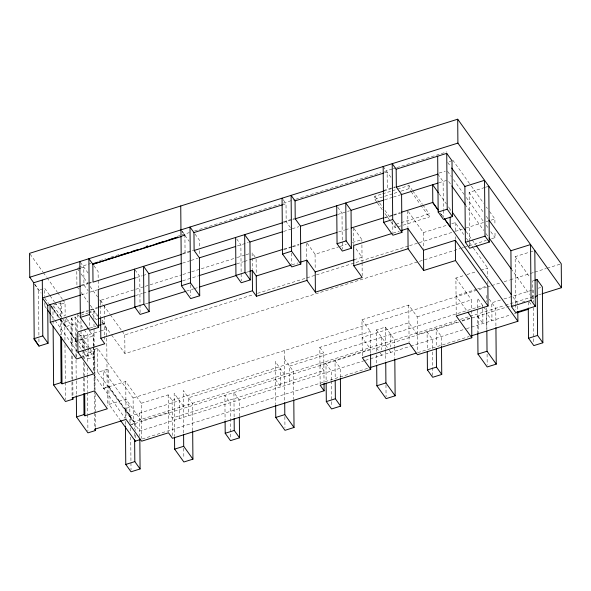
<?xml version="1.0" encoding="UTF-8"?>
<svg xmlns="http://www.w3.org/2000/svg" width="591" height="591" viewBox="0 0 591 591"><rect width="100%" height="100%" fill="white"/><g stroke="black" fill="none" stroke-linecap="round" stroke-linejoin="round"><path stroke-width="0.44" stroke-dasharray="2.96 2.22" d="M531.671 297.436L532.727 298.913L534.013 297.945M129.939 422.188L129.813 407.177L103.536 370.483L103.691 388.405L108.877 386.514L135.154 423.208L135.221 430.536M78.529 267.302L90.837 263.446M99.628 260.697L105.782 258.769M111.056 257.115L119.847 254.359M146.221 246.1L147.979 245.546M176.99 236.459L189.297 232.603M194.572 230.948L279.846 204.227M283.362 203.127L294.791 199.551M295.67 199.27L380.944 172.557M384.46 171.456L392.372 168.974M393.251 168.701L395.889 167.874M396.768 167.6L446.877 151.902M81.203 267.886L83.796 267.073L83.952 284.995L88.17 290.883M182.272 236.215L184.909 235.395M282.505 204.811L286.014 203.718L286.17 221.64L290.388 227.528M384.49 172.86L387.12 172.04L387.282 189.955M38.903 335.127L38.511 290.27L43.077 288.836M451.997 160.722L447.468 162.141L450.637 166.559M81.329 285.18L87.483 283.252M88.362 282.978L91.878 281.877M182.427 253.502L192.976 250.2M283.525 221.832L294.074 218.522M383.744 190.428L395.172 186.852M439.128 173.082L445.282 171.154M81.359 285.808L88.066 283.702M88.886 283.444L91.361 282.675M182.471 254.13L190.819 251.507M283.577 222.452L291.932 219.83M292.752 219.571L295.219 218.803M383.818 191.041L393.037 188.152M393.865 187.894L395.505 187.384M376.977 202.351L374.842 199.374L374.82 196.256L381.823 194.055M382.702 193.782L391.464 191.041M392.343 190.76L396.724 189.393M397.595 189.12L408.987 185.544L412.186 190.021M374.842 199.374L393.244 193.604M394.116 193.331L400.255 191.41M401.126 191.137L409.016 188.662L410.612 190.9M44.842 302.666L44.872 306.249L46.297 305.798M81.388 294.806L87.483 292.9M90.046 292.094L97.449 289.775M136.322 277.6L142.246 275.738M143.066 275.48L148.001 273.936M182.553 263.113L190.332 260.675M191.152 260.417L197.734 258.356M237.427 245.915L248.286 242.517M283.658 231.436L291.437 228.998M292.264 228.739L298.847 226.678M337.668 214.511L349.399 210.839M384.763 199.758L392.55 197.32M393.37 197.062L400.779 194.742M438.744 182.841L447.631 180.063M53.766 304.956L60.422 302.865L61.301 304.092L61.582 336.176M61.301 304.092L65.047 302.924L65.158 315.786M100.522 304.757L100.477 300.339L144.315 286.605M145.194 286.332L182.013 274.793M182.885 274.52L190.775 272.045M191.654 271.771L200.423 269.023M201.295 268.75L236.363 257.765M237.242 257.491L245.132 255.017M246.004 254.743L250.392 253.369M81.543 312.469L87.638 310.563M90.201 309.758L97.604 307.438M135.605 295.53L142.401 293.402M143.221 293.143L148.156 291.599M182.7 280.777L198.709 275.761M236.718 263.852L243.507 261.724M244.334 261.466L249.269 259.922M283.813 249.099L290.728 246.927M292.419 246.403L299.002 244.342M338.687 231.901L344.619 230.047M345.44 229.788L350.374 228.244M384.918 217.422L392.705 214.984M393.525 214.725L400.107 212.657M81.056 313.178L97.508 308.029M283.99 249.601L291.836 247.141M292.708 246.868L298.802 244.962M384.985 217.961L392.867 215.486M393.746 215.213L400.75 213.019M469.609 246.432L469.136 192.393L484.524 187.576M485.374 187.303L488.794 186.231M71.688 351.194L71.4 318.202L75.146 317.027L83.671 328.936M80.878 315.232L87.808 313.06M88.672 312.787L93.866 311.161L97.596 316.37M53.057 319.879L52.931 305.215L64.788 321.77L72.279 319.428L72.56 351.505M59.89 319.332L65.254 326.816L76.173 323.395L76.49 358.981M395.963 224.292L400.343 222.918M401.223 222.644L429.258 213.861L429.288 216.978L403.003 225.215M97.618 318.948L96.111 319.421L89.891 310.74M145.342 303.996L147.972 303.168M186.549 291.082L193.56 288.888M194.439 288.607L198.82 287.241M246.159 272.407L248.789 271.579M390.85 221.721L395.113 227.683L402.124 225.489M307.18 243.233L315.069 254.256L339.337 246.654M340.202 246.381L346.274 244.482M352.339 242.576L361.877 239.591L361.891 241.357M89.869 328.131L95.927 326.232M101.992 324.333L104.585 323.521L102.117 320.071M291.984 264.805L298.086 262.892M393.022 233.15L399.154 231.229M75.988 356.432L75.818 337.18L78.315 336.397M79.15 336.139L83.309 334.838L84.188 336.065L84.321 350.729M84.188 336.065L99.731 331.189M100.596 330.923L106.661 329.024L107.333 406.01M75.146 317.027L75.353 340.926L78.633 339.899M79.453 339.64L81.085 339.123L87.483 348.055M93.267 345.75L93.186 336.035L71.142 342.943L70.986 325.02L65.091 316.783M408.3 211.571L423.348 232.595L446.574 225.319M451.738 223.701L455.181 222.622L463.713 234.546M354.231 259.7L362.032 257.255L354.666 246.964M122.115 331.182L124.782 334.905L253.133 294.695M257.528 293.321L315.55 275.14M316.429 274.867L408.736 245.945M409.615 245.664L418.406 242.916M419.285 242.635L454.449 231.62M455.329 231.347L462.361 229.138M465.878 228.037L485.218 221.98M486.098 221.706L494.889 218.951L494.94 225.186M456.902 320.462L133.3 421.848L133.093 397.957L97.596 348.38L93.851 349.554L94.73 350.781L95.07 390.193M84.646 349.503L87.239 353.13L94.73 350.781M81.75 349.85L88.14 358.781L93.88 356.986L88.015 348.801M111.603 334.986L124.945 353.61L459.887 248.671M460.766 248.397L463.403 247.57M464.282 247.289L486.26 240.404M491.535 238.757L495.051 237.648L494.999 231.421M97.596 348.38L97.803 372.278L108.722 368.858L109.04 404.436L119.759 419.418M515.559 303.478L515.153 256.664L529.684 252.106M530.533 251.84L533.104 251.035M103.691 388.405L125.735 381.498L141.323 403.269L141.626 438.426M456.222 315.055L455.897 278.051L463.64 275.628M467.082 274.549L475.681 271.853M480.845 270.235L487.73 268.085L487.804 276.913M362.276 355.826L361.958 319.746L408.773 305.082L417.187 316.835L417.49 352M109.04 404.436L125.89 399.161L141.478 420.932L168.317 412.525L172.269 418.044L323.927 370.527L319.975 365.002L370.527 349.163L362.113 337.409L408.928 322.745L417.342 334.499L458.505 321.6M476.701 289.25L456.053 295.714L466.801 310.733M477.558 288.977L487.878 285.741M133.093 397.957L486.504 287.226M487.383 286.953L490.907 285.852M491.786 285.571L500.577 282.816M504.093 281.715L509.368 280.06M510.247 279.787L529.588 273.729M530.467 273.456L533.983 272.348M534.862 272.074L546.298 268.491M547.177 268.218L560.364 264.088M141.323 403.269L168.162 394.862L172.114 400.38L172.417 435.537M320.145 384.342L319.82 347.345L370.38 331.507L370.572 353.773M417.187 316.835L471.485 299.829L471.574 309.536M125.366 417.748L125.285 408.595L129.813 407.177M376.57 351.379L376.378 329.926L385.428 327.089L394.655 339.965L394.707 346.378M534.079 280.518L532.565 280.991L532.727 298.913M172.114 400.38L323.772 352.864L324.031 382.495M129.348 416.33L179.435 400.639L179.59 418.561M482.781 308.295L482.758 305.606L289.59 366.125L289.745 384.047M500.459 300.058L491.808 302.769L491.963 320.691L486.696 313.333M503.916 298.972L533.311 289.767L533.422 302.311M538.246 288.216L540.721 287.448M460.411 319.362L469.173 316.613M470.052 316.34L504.522 305.547M505.394 305.266L534.301 296.217M538.674 294.843L541.304 294.015M462.007 320.507L471.64 317.485M131.697 424.294L135.154 423.208M129.968 425.099L458.623 322.125M462.081 321.046L505.674 307.386M506.531 307.113L513.431 304.956M522.104 302.237L525.584 301.144M364.514 360.621L139.764 431.038L134.489 423.681L134.541 428.977M365.378 360.347L409.881 346.407M410.745 346.134L465.619 328.943M466.484 328.67L510.986 314.73M514.443 313.644L516.179 313.104M142.276 438.95L368.91 367.942M417.734 352.65L469.151 336.538M181.518 230.586L184.902 234.871L185.064 253.317M452.743 160.095L470.879 185.426M471.419 186.172L483.682 203.304M486.349 207.027L487.42 208.52M489.555 211.497L494.889 218.951M469.136 192.393L484.132 213.336M486.275 216.328L488.41 219.32M515.153 256.664L529.928 277.305M447.572 171.346L451.31 176.561M453.445 179.538L464.112 194.439M466.247 197.424L483.844 222.009M485.979 224.986L488.114 227.963M490.781 231.694L495.051 237.648M448.687 181.533L451.325 185.219M465.043 204.39L483.748 230.512M485.891 233.504L488.572 237.242M511.06 268.654L529.558 294.488M437.835 174.116L443.102 181.481L443.346 209.465M529.255 301.802L531.885 305.481M438.98 193.597L446.375 203.917M448.48 206.872L451.14 210.581M466.181 231.583L475.851 245.088M512.914 296.852L517.746 303.604M466.38 238.269L468.515 241.254M469.055 242L472.785 247.215M473.317 247.961L487.73 268.085M441.248 214.208L442.829 216.424M440.192 212.996L441.78 215.205M412.725 190.76L422.321 204.176M422.861 204.922L429.258 213.861M489.171 299.09L495.76 308.288L495.923 326.594M411.151 191.647L420.216 204.309M420.748 205.055L429.288 216.978M383.167 166.514L391.338 177.921M482.758 305.606L477.491 298.241L477.801 333.826M483.748 306.98L486.711 311.125L486.873 329.431M455.897 278.051L471.485 299.829M477.646 316.163L482.913 323.528L482.788 309.189M374.82 196.256L379.082 202.218M379.614 202.957L382.82 207.434M384.955 210.411L390.821 218.604M377.509 203.097L382.842 210.544M384.977 213.528L390.311 220.975M353.987 228.569L361.877 239.591M337.779 207.271L341.997 213.159L342.307 249.239M283.052 199.573L286.014 203.718M376.378 329.926L385.605 342.802M385.583 345.011L388.745 349.421M389.277 350.16L390.858 352.369L390.843 350.574M361.958 319.746L370.38 331.507M376.533 347.848L379.695 352.258M380.227 352.997L381.808 355.206L381.793 353.411M255.105 256.959L252.143 252.822L252.291 269.599M319.82 347.345L323.772 352.864M236.673 238.949L240.884 244.837L241.202 280.917M195.008 234.029L199.226 239.916L199.285 247.082M284.323 358.767L293.542 371.643L293.786 399.11M181.939 231.251L189.12 241.283M284.493 374.48L275.273 361.603L275.65 404.554M275.428 379.525L280.695 386.883L280.54 368.961L188.485 397.802L188.64 415.724M135.036 269.888L139.779 276.514L140.089 312.595M93.903 265.706L98.113 271.594L98.187 279.661M80.339 262.241L89.064 274.431M183.387 406.157L174.16 393.281L174.537 436.232M100.477 300.339L103.447 304.476M77.303 268.602L78.906 270.833M81.033 273.818L87.97 283.503M90.105 286.48L97.574 296.911M99.709 299.896L102.908 304.365M103.44 305.104L109.845 314.05M110.377 314.796L121.576 330.435M76.933 286.554L79.068 289.538M81.203 292.515L88.133 302.2M90.268 305.185L97.737 315.616M102.007 321.57L111.071 334.24M101.859 322.324L106.661 329.024M78.13 315.018L79.209 316.517M89.418 330.783L93.186 336.035M30.082 254.086L42.796 271.845M43.328 272.584L46.504 277.024M47.036 277.763L57.098 291.821M57.63 292.56L62.395 299.223M62.927 299.962L65.047 302.924M84.203 329.682L87.933 334.89L88.044 347.752M71.4 318.202L72.279 319.428M78.825 333.427L89.573 348.446M90.113 349.192L93.341 353.699L82.415 357.119L82.378 352.709M49.541 295.064L44.717 288.327L44.783 296.394M50.072 295.818L54.365 301.809M54.904 302.555L64.552 316.037M75.818 337.18L76.86 338.628M78.935 341.532L84.121 348.779M125.285 408.595L130.559 415.953L130.618 423.274M51.129 305.857L60.777 319.339M61.316 320.086L76.328 341.059M50.058 304.624L59.713 318.106M60.245 318.852L76.335 341.317M108.884 386.78L135.154 423.474M34.766 284.234L41.126 293.121M44.879 298.359L48.632 303.604M50.774 306.596L59.359 318.579M75.353 340.926L76.956 343.157M79.083 346.134L81.218 349.111M97.803 372.278L133.3 421.848M44.872 306.249L46.482 308.495M51.306 315.232L54.52 319.731M55.059 320.477L76.993 351.106M94.035 374.908L125.144 418.354M34.67 284.264L38.511 290.27M533.466 307.689L533.784 343.799M528.214 302.134L528.265 307.549M517.768 306.249L517.805 310.667M515.566 304.38L515.611 309.795M487.841 281.331L487.863 283.976M487.087 354.149L487.183 365.135M486.541 295.411L486.592 301.683M486.652 307.955L486.836 329.224M478.584 315.875L478.74 333.538M471.581 310.423L471.625 315.72M455.181 222.622L455.262 232.337M455.299 236.755L455.321 239.399M450.069 209.081L450.083 210.847M443.353 210.374L443.42 217.591M441.492 345.558L441.411 336.53L436.143 329.172L436.298 346.836M432.442 348.395L432.361 339.367L427.094 332.009L427.249 349.665M432.472 352.007L432.678 375.484M423.348 232.595L423.488 248.493M408.987 185.544L409.016 188.662M408.773 305.082L409.09 342.086M407.76 210.824L407.908 227.601M395.091 224.565L395.113 227.683M394.714 347.286L394.81 358.279M392.756 221.426L392.852 232.477M390.703 334.447L390.806 346.991M385.428 327.089L385.627 349.421M385.635 350.308L385.76 361.108M385.967 384.911L386.071 396.812M381.653 337.284L381.756 349.828M376.6 354.91L376.681 364.625M361.921 244.888L362.069 261.857M362.076 262.781L362.194 275.672M353.462 227.838L353.603 244.615M340.379 377.235L340.305 368.208L335.031 360.85L335.186 378.513M331.329 380.072L331.255 371.045L325.981 363.687L326.136 381.343M331.337 380.973L331.558 406.253M315.069 254.256L315.195 269.267M306.655 243.381L306.795 259.279M291.651 253.103L291.747 264.155M284.286 350.581L284.736 401.946M284.862 416.589L284.958 427.574M256.102 259.22L256.228 273.352M239.333 416.138L239.192 399.885L233.925 392.527L234.147 418.48M230.446 437.03L230.143 402.722L224.875 395.364L225.09 420.393M199.322 250.673L199.359 255.149M192.673 430.787L192.437 403.321L183.21 390.444L183.624 433.624M190.538 284.781L190.634 295.832M183.749 448.266L183.838 458.343M168.162 394.862L168.479 431.858M139.609 413.116L139.808 436.453M135.258 434.954L135.302 440.251M134.578 433.395L134.615 437.805M130.663 427.854L130.7 432.427M130.737 437.008L131.025 469.963M125.735 381.498L126.053 418.494M124.782 334.905L124.945 353.61M125.395 421.405L125.432 425.069M104.43 305.857L104.518 315.572M104.526 316.458L104.688 335.489M104.703 336.412L104.74 341.014M100.529 305.636L100.625 317.116M98.195 280.555L98.254 287.721M95.107 393.857L95.269 413.109M95.277 414.025L95.41 428.689M93.866 311.161L93.939 319.406M93.984 323.994L94.013 327.658M94.021 328.574L94.56 389.986M93.666 333.095L93.777 345.957M93.792 346.88L94.205 389.883M94.213 390.799L94.397 411.883M94.405 412.799L94.53 427.463M93.275 346.636L93.489 371.2M89.44 317.382L89.537 328.433M88.052 348.675L88.14 358.781M87.239 353.13L87.328 363.206M87.365 367.794L87.424 374.206M87.431 375.122L87.571 391.619M87.586 392.535L87.763 413.619M87.771 414.535L87.919 431.031M84.328 351.645L84.387 358.973M84.432 363.561L84.55 377.309M84.557 378.225L84.676 391.973M83.309 334.838L83.516 358.663M83.553 362.335L83.819 392.579M82.26 339.463L82.348 349.17M80.93 320.743L81.004 329.933M81.019 330.857L81.085 339.123M77.598 314.264L77.739 331.049M76.8 271.417L76.926 285.667M76.025 360.096L76.328 394.921M72.597 356.085L72.811 380.833M72.819 381.749L72.952 396.413M71.725 355.782L71.925 378.691M71.962 382.355L72.095 397.942M65.187 319.465L65.254 326.816M64.788 321.77L64.958 341.022M64.988 344.686L65.306 381.35M65.32 382.266L65.468 399.679M60.422 302.865L60.548 317.53M60.555 318.446L60.703 334.949M53.072 320.795L53.094 323.543M38.932 338.791L38.969 342.448M184.902 234.871L182.272 235.706L184.902 234.871"/><path stroke-width="0.89" d="M535.298 296.985L537.234 295.544M79.844 261.554L80.332 317.397L89.551 330.273L98.601 327.436L89.381 314.56L88.894 258.718L92.846 264.236L177.012 237.383M542.183 293.742L561.45 287.706L561.243 263.808L457.7 119.205L29.55 253.347L29.757 277.245L33.709 282.764L34.197 338.606L38.999 346.112L48.048 343.275L47.716 305.355L42.449 297.997L80.494 286.074M29.757 277.245L457.907 143.103L561.45 287.706M93.718 263.438L98.106 262.064M106.868 259.316L111.256 257.942M120.025 255.194L127.915 252.719M131.416 251.626L137.555 249.698M144.573 247.503L147.203 246.676M155.965 243.935L163.862 241.46M169.122 239.813L177.012 237.338M33.709 282.764L80.339 268.151M92.846 264.236L181.4 236.489M180.743 205.978L181.444 285.719L190.664 298.595L199.714 295.759L190.494 282.882L190.006 227.04L193.959 232.559L282.505 204.811M282.062 198.192L282.55 254.041L291.769 266.918L300.819 264.081L291.599 251.205L291.112 195.362L295.064 200.881L383.618 173.133M383.167 166.514L383.655 222.364L392.882 235.24L401.932 232.403L392.705 219.527L392.217 163.685L396.169 169.203L446.73 153.364L451.997 160.722L452.484 216.565L443.435 219.401L438.167 212.043L437.68 156.194M181.6 254.396L93.001 282.158L92.839 263.712M193.959 232.559L194.114 250.481L282.712 222.718M295.064 200.881L295.219 218.803L383.818 191.041M396.169 169.203L396.332 187.125L437.835 174.116M47.716 305.355L80.516 295.079M135.457 277.866L98.276 289.516L98.601 327.436M134.504 269.156L134.837 307.076L140.111 314.434L149.161 311.597L143.886 304.239L143.554 266.319L148.829 273.677L181.688 263.387M194.114 250.481L199.381 257.839L235.698 246.462M235.617 237.479L235.949 275.399L241.217 282.757L250.266 279.92L244.999 272.562L244.667 234.642L249.934 242L282.793 231.702M295.219 218.803L300.487 226.161L336.804 214.784M336.722 205.801L337.055 243.721L342.322 251.079L351.372 248.242L346.104 240.884L345.772 202.964L351.047 210.322L383.899 200.024M396.332 187.125L401.599 194.483L437.879 183.114M464.888 186.468L484.546 180.307L485.034 236.149L489.282 242.081L469.623 248.235L465.376 242.31L464.888 186.468L451.694 168.036M50.058 304.365L50.213 322.287L80.672 312.742M98.424 307.18L134.741 295.803M148.984 291.341L181.836 281.043M199.536 275.502L235.853 264.125M250.089 259.663L282.949 249.365M300.642 243.824L336.959 232.448M351.202 227.986L384.054 217.687M401.754 212.147L432.804 202.418L438.079 209.79M80.332 317.397L89.381 314.56M181.444 285.719L190.494 282.882M282.55 254.041L291.599 251.205M383.655 222.364L392.705 219.527M48.048 343.275L42.781 335.917L33.731 338.754L38.999 346.112M134.837 307.076L143.886 304.239M235.949 275.399L244.999 272.562M337.055 243.721L346.104 240.884M438.167 212.043L447.217 209.207L452.484 216.565M98.372 318.712L135.701 307.017M148.851 302.895L185.67 291.356M199.699 286.96L236.518 275.428M249.668 271.306L252.298 270.486L256.25 276.004L256.428 296.261L306.98 280.422L315.395 292.176L362.209 277.511L353.787 265.758L353.617 245.501L392.151 233.423M89.005 328.404L77.746 331.928L77.923 352.184L93.518 373.963L61.996 383.832L61.117 382.606L60.718 336.781M98.527 325.419L101.127 324.607M256.25 276.004L291.112 265.078M300.701 262.072L306.803 260.166L315.217 271.919L315.395 292.176M401.784 230.409L407.916 228.488L423.503 250.259L423.681 270.515L455.506 260.542L488.055 306.005L456.23 315.978L471.817 337.749L417.519 354.763L409.098 343.002L362.29 357.673L370.705 369.427L320.152 385.266L324.104 390.784L172.439 438.3L168.487 432.782L141.655 441.189L126.068 419.418L94.545 429.295L95.424 430.521L87.933 432.863L76.52 416.921L76.335 395.844M100.633 318.002L100.81 338.259L252.475 290.742L256.428 296.261M315.217 271.919L354.231 259.7M77.923 352.184L104.762 343.777L100.81 338.259M353.787 265.758L408.093 248.745L423.681 270.515M81.565 357.385L76.49 358.981L50.213 322.287M423.503 250.259L455.329 240.286L487.878 285.741L488.055 306.005M465.376 242.31L485.034 236.149M53.116 326.298L53.626 384.955L61.117 382.606M510.905 250.732L530.563 244.571L531.05 300.42L535.298 306.345L515.64 312.506L511.392 306.574L510.905 250.732L488.949 220.066M72.959 397.337L72.974 399.169L65.483 401.511L53.626 384.955M76.52 416.921L84.011 414.572L84.882 415.798L107.355 408.765L94.567 390.902L72.095 397.942L72.974 399.169M534.833 280.282L537.093 279.573L542.361 286.93L542.848 342.773L533.799 345.609L528.531 338.251L528.273 308.45M511.392 306.574L531.05 300.42M517.044 312.831L528.28 309.315M134.645 441.344L140.532 439.497M370.638 367.403L416.005 353.189M471.744 335.725L517.901 321.268L517.812 311.553M125.772 464.437L134.822 461.601L140.089 468.958L131.039 471.795L125.772 464.437L125.44 425.985M174.648 449.123L183.698 446.286L192.925 459.163L183.875 461.999L174.648 449.123L174.544 437.148M225.208 433.284L234.258 430.447L239.525 437.805L230.475 440.642L225.208 433.284L225.097 421.309M275.761 417.445L284.81 414.609L294.03 427.485L284.98 430.322L275.761 417.445L275.657 405.47M326.313 401.607L335.363 398.77L340.63 406.128L331.581 408.965L326.313 401.607L326.151 383.19M376.866 385.768L385.916 382.931L395.143 395.807L386.093 398.644L376.866 385.768L376.689 365.504M427.419 369.929L436.476 367.092L441.743 374.45L432.693 377.287L427.419 369.929L427.263 351.512M477.979 354.09L487.028 351.253L496.248 364.13L487.198 366.967L477.979 354.09L477.801 333.826M528.531 338.251L537.581 335.415L542.848 342.773M451.849 185.958L465.043 204.39M489.104 237.988L511.06 268.654M438.456 192.865L432.649 184.754L432.804 202.676L438.086 210.049M452.218 212.08L465.642 230.837M476.39 245.841L511.304 294.599M444.417 218.633L517.901 321.268M444.417 218.892L450.224 227.003L450.135 217.03M467.88 312.233L471.64 317.485L471.817 337.749M47.553 309.994L50.767 314.486M120.298 420.164L135.309 441.13M537.093 279.573L537.581 335.415M534.811 250.503L535.298 306.345M495.93 327.51L496.248 364.13M488.794 186.231L489.282 242.081M486.851 330.99L487.028 351.253M457.7 119.205L457.907 143.103M455.329 240.286L455.506 260.542M446.73 153.364L447.217 209.207M441.499 346.459L441.743 374.45M436.313 348.675L436.476 367.092M407.916 228.488L408.093 248.745M401.599 194.483L401.932 232.403M394.818 359.188L395.143 395.807M385.738 362.675L385.916 382.931M370.579 354.689L370.705 369.427M351.047 210.322L351.372 248.242M340.386 378.137L340.63 406.128M335.2 380.353L335.363 398.77M324.038 383.419L324.104 390.784M306.803 260.166L306.98 280.422M300.487 226.161L300.819 264.081M293.793 400.026L294.03 427.485M284.707 402.641L284.81 414.609M252.298 270.486L252.475 290.742M249.934 242L250.266 279.92M239.34 417.039L239.525 437.805M234.147 418.48L234.258 430.447M199.381 257.839L199.714 295.759M192.681 431.703L192.925 459.163M183.594 434.319L183.698 446.286M148.829 273.677L149.161 311.597M139.831 439.165L140.089 468.958M134.63 439.578L134.822 461.601M95.41 428.689L95.424 430.521M84.69 393.805L84.882 415.798M83.826 393.495L84.011 414.572M61.59 337.092L61.996 383.832M42.293 280.075L42.781 335.917"/></g></svg>
